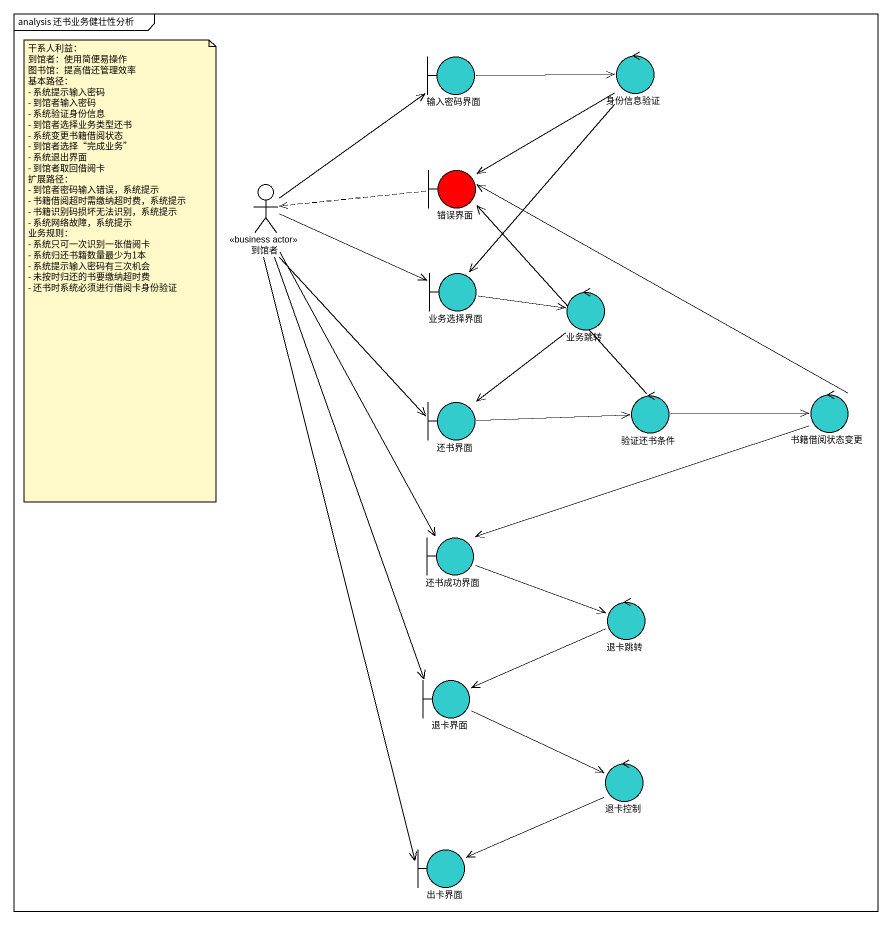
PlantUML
@startuml
mainframe analysis 还书业务健壮性分析
boundary 输入密码界面 #33CCCC
control 身份信息验证 #33CCCC
boundary 错误界面 #FF0000
actor 到馆者 <<business actor>>
boundary 业务选择界面 #33CCCC
control 业务跳转 #33CCCC
boundary 还书界面 #33CCCC
control 验证还书条件 #33CCCC
control 书籍借阅状态变更 #33CCCC
boundary 还书成功界面 #33CCCC
control 退卡跳转 #33CCCC
boundary 退卡界面 #33CCCC
control 退卡控制 #33CCCC
boundary 出卡界面 #33CCCC
输入密码界面 -right-> 身份信息验证
身份信息验证 --> 错误界面
身份信息验证 --> 业务选择界面
错误界面 .left.> 到馆者
到馆者 -up-> 输入密码界面
到馆者 -right-> 业务选择界面
到馆者 --> 还书界面
到馆者 --> 还书成功界面
到馆者 --> 退卡界面
到馆者 --> 出卡界面
业务选择界面 -right-> 业务跳转
业务跳转 --> 还书界面
还书界面 -right-> 验证还书条件
验证还书条件 -up-> 错误界面
验证还书条件 -right-> 书籍借阅状态变更
书籍借阅状态变更 -up-> 错误界面
书籍借阅状态变更 -left-> 还书成功界面
还书成功界面 -right-> 退卡跳转
退卡跳转 -left-> 退卡界面
退卡界面 -right-> 退卡控制
退卡控制 -left-> 出卡界面
note as N1
  干系人利益：
  到馆者：使用简便易操作
  图书馆：提高借还管理效率
  基本路径：
  - 系统提示输入密码
  - 到馆者输入密码
  - 系统验证身份信息
  - 到馆者选择业务类型还书
  - 系统变更书籍借阅状态
  - 到馆者选择“完成业务”
  - 系统退出界面
  - 到馆者取回借阅卡
  扩展路径：
  - 到馆者密码输入错误，系统提示
  - 书籍借阅超时需缴纳超时费，系统提示
  - 书籍识别码损坏无法识别，系统提示
  - 系统网络故障，系统提示
  业务规则：
  - 系统只可一次识别一张借阅卡
  - 系统归还书籍数量最少为1本
  - 系统提示输入密码有三次机会
  - 未按时归还的书要缴纳超时费
  - 还书时系统必须进行借阅卡身份验证
end note
@enduml
